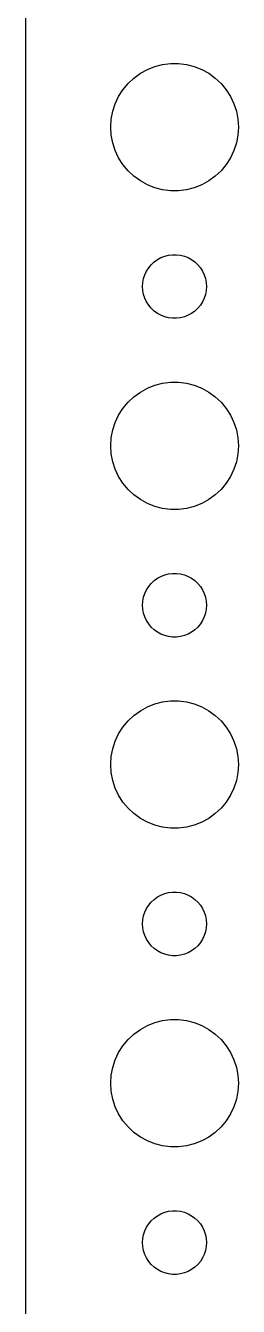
# Model space of a CAD drawing. Header units: metres. Extents: x -120 to 120, y -119 to 119.
# Drawn here: x -119.5 to -109.5, y -3 to 57.3 of the extents above; entities that cross this region are included whole.
import ezdxf

# ---------------------------------------------------------------- set-up
doc = ezdxf.new("R2010")
doc.units = ezdxf.units.M

msp = doc.modelspace()

# ---------------------------------------------------------------- linework, layer by layer
for p, q in [((-119.5, 114.5), (-119.5, -114.5)), ((-113.062, 55.4469), (-112.688, 55.4941)), ((-112.688, 55.4941), (-112.312, 55.4941)), ((-112.312, 55.4941), (-111.938, 55.4469)), ((-114.412, 54.8115), (-114.107, 55.033)), ((-114.107, 55.033), (-113.777, 55.2145)), ((-113.777, 55.2145), (-113.427, 55.3532)), ((-113.427, 55.3532), (-113.062, 55.4469)), ((-111.938, 55.4469), (-111.573, 55.3532)), ((-111.573, 55.3532), (-111.223, 55.2145)), ((-111.223, 55.2145), (-110.893, 55.033)), ((-110.893, 55.033), (-110.588, 54.8115)), ((-115.129, 53.9453), (-114.927, 54.2634)), ((-114.927, 54.2634), (-114.687, 54.5536)), ((-114.687, 54.5536), (-114.412, 54.8115)), ((-110.588, 54.8115), (-110.313, 54.5536)), ((-110.313, 54.5536), (-110.073, 54.2634)), ((-110.073, 54.2634), (-109.871, 53.9453)), ((-115.289, 53.6044), (-115.129, 53.9453)), ((-109.871, 53.9453), (-109.711, 53.6044)), ((-115.476, 52.876), (-115.406, 53.2461)), ((-115.406, 53.2461), (-115.289, 53.6044)), ((-109.711, 53.6044), (-109.594, 53.2461)), ((-109.594, 53.2461), (-109.524, 52.876)), ((-115.5, 52.5), (-115.476, 52.876)), ((-115.476, 52.124), (-115.5, 52.5)), ((-109.524, 52.876), (-109.5, 52.5)), ((-109.5, 52.5), (-109.524, 52.124)), ((-115.406, 51.7539), (-115.476, 52.124)), ((-109.524, 52.124), (-109.594, 51.7539)), ((-115.289, 51.3956), (-115.406, 51.7539)), ((-115.129, 51.0547), (-115.289, 51.3956)), ((-109.711, 51.3956), (-109.871, 51.0547)), ((-109.594, 51.7539), (-109.711, 51.3956)), ((-114.927, 50.7366), (-115.129, 51.0547)), ((-114.687, 50.4464), (-114.927, 50.7366)), ((-110.073, 50.7366), (-110.313, 50.4464)), ((-109.871, 51.0547), (-110.073, 50.7366)), ((-114.412, 50.1885), (-114.687, 50.4464)), ((-114.107, 49.967), (-114.412, 50.1885)), ((-110.588, 50.1885), (-110.893, 49.967)), ((-110.313, 50.4464), (-110.588, 50.1885)), ((-113.777, 49.7855), (-114.107, 49.967)), ((-113.427, 49.6468), (-113.777, 49.7855)), ((-113.062, 49.5531), (-113.427, 49.6468)), ((-112.688, 49.5059), (-113.062, 49.5531)), ((-112.312, 49.5059), (-112.688, 49.5059)), ((-111.938, 49.5531), (-112.312, 49.5059)), ((-111.573, 49.6468), (-111.938, 49.5531)), ((-111.223, 49.7855), (-111.573, 49.6468)), ((-110.893, 49.967), (-111.223, 49.7855)), ((-113.139, 46.3572), (-112.964, 46.4266)), ((-112.964, 46.4266), (-112.781, 46.4734)), ((-112.781, 46.4734), (-112.594, 46.497)), ((-112.594, 46.497), (-112.406, 46.497)), ((-112.406, 46.497), (-112.219, 46.4734)), ((-112.219, 46.4734), (-112.036, 46.4266)), ((-112.036, 46.4266), (-111.861, 46.3572)), ((-113.814, 45.7226), (-113.714, 45.8817)), ((-113.714, 45.8817), (-113.593, 46.0268)), ((-113.593, 46.0268), (-113.456, 46.1558)), ((-113.456, 46.1558), (-113.304, 46.2665)), ((-113.304, 46.2665), (-113.139, 46.3572)), ((-111.861, 46.3572), (-111.696, 46.2665)), ((-111.696, 46.2665), (-111.544, 46.1558)), ((-111.544, 46.1558), (-111.407, 46.0268)), ((-111.407, 46.0268), (-111.286, 45.8817)), ((-111.286, 45.8817), (-111.186, 45.7226)), ((-113.988, 45.188), (-113.953, 45.373)), ((-113.953, 45.373), (-113.895, 45.5522)), ((-113.895, 45.5522), (-113.814, 45.7226)), ((-111.186, 45.7226), (-111.105, 45.5522)), ((-111.105, 45.5522), (-111.047, 45.373)), ((-111.047, 45.373), (-111.012, 45.188)), ((-114, 45), (-113.988, 45.188)), ((-113.988, 44.812), (-114, 45)), ((-113.953, 44.627), (-113.988, 44.812)), ((-113.895, 44.4478), (-113.953, 44.627)), ((-111.047, 44.627), (-111.105, 44.4478)), ((-111.012, 44.812), (-111.047, 44.627)), ((-111.012, 45.188), (-111, 45)), ((-111, 45), (-111.012, 44.812)), ((-113.814, 44.2774), (-113.895, 44.4478)), ((-113.714, 44.1183), (-113.814, 44.2774)), ((-113.593, 43.9732), (-113.714, 44.1183)), ((-111.286, 44.1183), (-111.407, 43.9732)), ((-111.186, 44.2774), (-111.286, 44.1183)), ((-111.105, 44.4478), (-111.186, 44.2774)), ((-113.456, 43.8442), (-113.593, 43.9732)), ((-113.304, 43.7335), (-113.456, 43.8442)), ((-113.139, 43.6428), (-113.304, 43.7335)), ((-112.964, 43.5734), (-113.139, 43.6428)), ((-112.781, 43.5266), (-112.964, 43.5734)), ((-112.594, 43.503), (-112.781, 43.5266)), ((-112.406, 43.503), (-112.594, 43.503)), ((-112.219, 43.5266), (-112.406, 43.503)), ((-112.036, 43.5734), (-112.219, 43.5266)), ((-111.861, 43.6428), (-112.036, 43.5734)), ((-111.696, 43.7335), (-111.861, 43.6428)), ((-111.544, 43.8442), (-111.696, 43.7335)), ((-111.407, 43.9732), (-111.544, 43.8442)), ((-113.427, 40.3532), (-113.062, 40.4469)), ((-113.062, 40.4469), (-112.688, 40.4941)), ((-112.688, 40.4941), (-112.312, 40.4941)), ((-112.312, 40.4941), (-111.938, 40.4469)), ((-111.938, 40.4469), (-111.573, 40.3532)), ((-114.687, 39.5536), (-114.412, 39.8115)), ((-114.412, 39.8115), (-114.107, 40.033)), ((-114.107, 40.033), (-113.777, 40.2145)), ((-113.777, 40.2145), (-113.427, 40.3532)), ((-111.573, 40.3532), (-111.223, 40.2145)), ((-111.223, 40.2145), (-110.893, 40.033)), ((-110.893, 40.033), (-110.588, 39.8115)), ((-110.588, 39.8115), (-110.313, 39.5536)), ((-115.129, 38.9453), (-114.927, 39.2634)), ((-114.927, 39.2634), (-114.687, 39.5536)), ((-110.313, 39.5536), (-110.073, 39.2634)), ((-110.073, 39.2634), (-109.871, 38.9453)), ((-115.406, 38.2461), (-115.289, 38.6044)), ((-115.289, 38.6044), (-115.129, 38.9453)), ((-109.871, 38.9453), (-109.711, 38.6044)), ((-109.711, 38.6044), (-109.594, 38.2461)), ((-115.476, 37.876), (-115.406, 38.2461)), ((-109.594, 38.2461), (-109.524, 37.876)), ((-115.5, 37.5), (-115.476, 37.876)), ((-115.476, 37.124), (-115.5, 37.5)), ((-109.524, 37.876), (-109.5, 37.5)), ((-109.5, 37.5), (-109.524, 37.124)), ((-115.406, 36.7539), (-115.476, 37.124)), ((-109.524, 37.124), (-109.594, 36.7539)), ((-115.289, 36.3956), (-115.406, 36.7539)), ((-115.129, 36.0547), (-115.289, 36.3956)), ((-109.711, 36.3956), (-109.871, 36.0547)), ((-109.594, 36.7539), (-109.711, 36.3956)), ((-114.927, 35.7366), (-115.129, 36.0547)), ((-114.687, 35.4464), (-114.927, 35.7366)), ((-110.073, 35.7366), (-110.313, 35.4464)), ((-109.871, 36.0547), (-110.073, 35.7366)), ((-114.412, 35.1885), (-114.687, 35.4464)), ((-114.107, 34.967), (-114.412, 35.1885)), ((-113.777, 34.7855), (-114.107, 34.967)), ((-110.893, 34.967), (-111.223, 34.7855)), ((-110.588, 35.1885), (-110.893, 34.967)), ((-110.313, 35.4464), (-110.588, 35.1885)), ((-113.427, 34.6468), (-113.777, 34.7855)), ((-113.062, 34.5531), (-113.427, 34.6468)), ((-112.688, 34.5059), (-113.062, 34.5531)), ((-112.312, 34.5059), (-112.688, 34.5059)), ((-111.938, 34.5531), (-112.312, 34.5059)), ((-111.573, 34.6468), (-111.938, 34.5531)), ((-111.223, 34.7855), (-111.573, 34.6468)), ((-113.304, 31.2665), (-113.139, 31.3572)), ((-113.139, 31.3572), (-112.964, 31.4266)), ((-112.964, 31.4266), (-112.781, 31.4734)), ((-112.781, 31.4734), (-112.594, 31.497)), ((-112.594, 31.497), (-112.406, 31.497)), ((-112.406, 31.497), (-112.219, 31.4734)), ((-112.219, 31.4734), (-112.036, 31.4266)), ((-112.036, 31.4266), (-111.861, 31.3572)), ((-111.861, 31.3572), (-111.696, 31.2665)), ((-113.814, 30.7226), (-113.714, 30.8817)), ((-113.714, 30.8817), (-113.593, 31.0268)), ((-113.593, 31.0268), (-113.456, 31.1558)), ((-113.456, 31.1558), (-113.304, 31.2665)), ((-111.696, 31.2665), (-111.544, 31.1558)), ((-111.544, 31.1558), (-111.407, 31.0268)), ((-111.407, 31.0268), (-111.286, 30.8817)), ((-111.286, 30.8817), (-111.186, 30.7226)), ((-114, 30), (-113.988, 30.188)), ((-113.988, 30.188), (-113.953, 30.373)), ((-113.953, 30.373), (-113.895, 30.5522)), ((-113.895, 30.5522), (-113.814, 30.7226)), ((-111.186, 30.7226), (-111.105, 30.5522)), ((-111.105, 30.5522), (-111.047, 30.373)), ((-111.047, 30.373), (-111.012, 30.188)), ((-111.012, 30.188), (-111, 30)), ((-113.988, 29.812), (-114, 30)), ((-113.953, 29.627), (-113.988, 29.812)), ((-113.895, 29.4478), (-113.953, 29.627)), ((-111.047, 29.627), (-111.105, 29.4478)), ((-111.012, 29.812), (-111.047, 29.627)), ((-111, 30), (-111.012, 29.812)), ((-113.814, 29.2774), (-113.895, 29.4478)), ((-113.714, 29.1183), (-113.814, 29.2774)), ((-113.593, 28.9732), (-113.714, 29.1183)), ((-113.456, 28.8442), (-113.593, 28.9732)), ((-111.407, 28.9732), (-111.544, 28.8442)), ((-111.286, 29.1183), (-111.407, 28.9732)), ((-111.186, 29.2774), (-111.286, 29.1183)), ((-111.105, 29.4478), (-111.186, 29.2774)), ((-113.304, 28.7335), (-113.456, 28.8442)), ((-113.139, 28.6427), (-113.304, 28.7335)), ((-112.964, 28.5734), (-113.139, 28.6427)), ((-112.781, 28.5266), (-112.964, 28.5734)), ((-112.594, 28.503), (-112.781, 28.5266)), ((-112.406, 28.503), (-112.594, 28.503)), ((-112.219, 28.5266), (-112.406, 28.503)), ((-112.036, 28.5734), (-112.219, 28.5266)), ((-111.861, 28.6427), (-112.036, 28.5734)), ((-111.696, 28.7335), (-111.861, 28.6427)), ((-111.544, 28.8442), (-111.696, 28.7335)), ((-113.777, 25.2145), (-113.427, 25.3532)), ((-113.427, 25.3532), (-113.062, 25.4469)), ((-113.062, 25.4469), (-112.688, 25.4941)), ((-112.688, 25.4941), (-112.312, 25.4941)), ((-112.312, 25.4941), (-111.938, 25.4469)), ((-111.938, 25.4469), (-111.573, 25.3532)), ((-111.573, 25.3532), (-111.223, 25.2145)), ((-114.687, 24.5536), (-114.412, 24.8115)), ((-114.412, 24.8115), (-114.107, 25.033)), ((-114.107, 25.033), (-113.777, 25.2145)), ((-111.223, 25.2145), (-110.893, 25.033)), ((-110.893, 25.033), (-110.588, 24.8115)), ((-110.588, 24.8115), (-110.313, 24.5536)), ((-115.129, 23.9453), (-114.927, 24.2634)), ((-114.927, 24.2634), (-114.687, 24.5536)), ((-110.313, 24.5536), (-110.073, 24.2634)), ((-110.073, 24.2634), (-109.871, 23.9453)), ((-115.406, 23.2461), (-115.289, 23.6044)), ((-115.289, 23.6044), (-115.129, 23.9453)), ((-109.871, 23.9453), (-109.711, 23.6044)), ((-109.711, 23.6044), (-109.594, 23.2461)), ((-115.476, 22.876), (-115.406, 23.2461)), ((-109.594, 23.2461), (-109.524, 22.876)), ((-115.5, 22.5), (-115.476, 22.876)), ((-115.476, 22.124), (-115.5, 22.5)), ((-109.524, 22.876), (-109.5, 22.5)), ((-109.5, 22.5), (-109.524, 22.124)), ((-115.406, 21.7539), (-115.476, 22.124)), ((-115.289, 21.3956), (-115.406, 21.7539)), ((-109.594, 21.7539), (-109.711, 21.3956)), ((-109.524, 22.124), (-109.594, 21.7539)), ((-115.129, 21.0547), (-115.289, 21.3956)), ((-109.711, 21.3956), (-109.871, 21.0547)), ((-114.927, 20.7366), (-115.129, 21.0547)), ((-114.687, 20.4464), (-114.927, 20.7366)), ((-110.073, 20.7366), (-110.313, 20.4464)), ((-109.871, 21.0547), (-110.073, 20.7366)), ((-114.412, 20.1884), (-114.687, 20.4464)), ((-114.107, 19.967), (-114.412, 20.1884)), ((-113.777, 19.7855), (-114.107, 19.967)), ((-110.893, 19.967), (-111.223, 19.7855)), ((-110.588, 20.1884), (-110.893, 19.967)), ((-110.313, 20.4464), (-110.588, 20.1884)), ((-113.427, 19.6468), (-113.777, 19.7855)), ((-113.062, 19.5531), (-113.427, 19.6468)), ((-112.688, 19.5059), (-113.062, 19.5531)), ((-112.312, 19.5059), (-112.688, 19.5059)), ((-111.938, 19.5531), (-112.312, 19.5059)), ((-111.573, 19.6468), (-111.938, 19.5531)), ((-111.223, 19.7855), (-111.573, 19.6468)), ((-113.304, 16.2665), (-113.139, 16.3572)), ((-113.139, 16.3572), (-112.964, 16.4266)), ((-112.964, 16.4266), (-112.781, 16.4734)), ((-112.781, 16.4734), (-112.594, 16.497)), ((-112.594, 16.497), (-112.406, 16.497)), ((-112.406, 16.497), (-112.219, 16.4734)), ((-112.219, 16.4734), (-112.036, 16.4266)), ((-112.036, 16.4266), (-111.861, 16.3572)), ((-111.861, 16.3572), (-111.696, 16.2665)), ((-113.895, 15.5522), (-113.814, 15.7226)), ((-113.814, 15.7226), (-113.714, 15.8817)), ((-113.714, 15.8817), (-113.593, 16.0268)), ((-113.593, 16.0268), (-113.456, 16.1558)), ((-113.456, 16.1558), (-113.304, 16.2665)), ((-111.696, 16.2665), (-111.544, 16.1558)), ((-111.544, 16.1558), (-111.407, 16.0268)), ((-111.407, 16.0268), (-111.286, 15.8817)), ((-111.286, 15.8817), (-111.186, 15.7226)), ((-111.186, 15.7226), (-111.105, 15.5522)), ((-114, 15), (-113.988, 15.188)), ((-113.988, 15.188), (-113.953, 15.373)), ((-113.953, 15.373), (-113.895, 15.5522)), ((-111.105, 15.5522), (-111.047, 15.373)), ((-111.047, 15.373), (-111.012, 15.188)), ((-111.012, 15.188), (-111, 15)), ((-113.988, 14.812), (-114, 15)), ((-113.953, 14.627), (-113.988, 14.812)), ((-113.895, 14.4478), (-113.953, 14.627)), ((-111.047, 14.627), (-111.105, 14.4478)), ((-111.012, 14.812), (-111.047, 14.627)), ((-111, 15), (-111.012, 14.812)), ((-113.814, 14.2774), (-113.895, 14.4478)), ((-113.714, 14.1183), (-113.814, 14.2774)), ((-113.593, 13.9732), (-113.714, 14.1183)), ((-113.456, 13.8442), (-113.593, 13.9732)), ((-111.407, 13.9732), (-111.544, 13.8442)), ((-111.286, 14.1183), (-111.407, 13.9732)), ((-111.186, 14.2774), (-111.286, 14.1183)), ((-111.105, 14.4478), (-111.186, 14.2774)), ((-113.304, 13.7335), (-113.456, 13.8442)), ((-113.139, 13.6427), (-113.304, 13.7335)), ((-112.964, 13.5734), (-113.139, 13.6427)), ((-112.781, 13.5266), (-112.964, 13.5734)), ((-112.594, 13.5029), (-112.781, 13.5266)), ((-112.406, 13.5029), (-112.594, 13.5029)), ((-112.219, 13.5266), (-112.406, 13.5029)), ((-112.036, 13.5734), (-112.219, 13.5266)), ((-111.861, 13.6427), (-112.036, 13.5734)), ((-111.696, 13.7335), (-111.861, 13.6427)), ((-111.544, 13.8442), (-111.696, 13.7335)), ((-113.777, 10.2145), (-113.427, 10.3532)), ((-113.427, 10.3532), (-113.062, 10.4469)), ((-113.062, 10.4469), (-112.688, 10.4941)), ((-112.688, 10.4941), (-112.312, 10.4941)), ((-112.312, 10.4941), (-111.938, 10.4469)), ((-111.938, 10.4469), (-111.573, 10.3532)), ((-111.573, 10.3532), (-111.223, 10.2145)), ((-114.687, 9.55363), (-114.412, 9.81154)), ((-114.412, 9.81154), (-114.107, 10.033)), ((-114.107, 10.033), (-113.777, 10.2145)), ((-111.223, 10.2145), (-110.893, 10.033)), ((-110.893, 10.033), (-110.588, 9.81154)), ((-110.588, 9.81154), (-110.313, 9.55363)), ((-115.129, 8.94525), (-114.927, 9.26335)), ((-114.927, 9.26335), (-114.687, 9.55363)), ((-110.313, 9.55363), (-110.073, 9.26335)), ((-110.073, 9.26335), (-109.871, 8.94525)), ((-115.406, 8.24606), (-115.289, 8.60437)), ((-115.289, 8.60437), (-115.129, 8.94525)), ((-109.871, 8.94525), (-109.711, 8.60437)), ((-109.711, 8.60437), (-109.594, 8.24606)), ((-115.5, 7.5), (-115.476, 7.87599)), ((-115.476, 7.87599), (-115.406, 8.24606)), ((-109.594, 8.24606), (-109.524, 7.87599)), ((-109.524, 7.87599), (-109.5, 7.5)), ((-115.476, 7.12399), (-115.5, 7.5)), ((-109.5, 7.5), (-109.524, 7.12399)), ((-115.406, 6.75392), (-115.476, 7.12399)), ((-115.289, 6.39561), (-115.406, 6.75392)), ((-109.594, 6.75392), (-109.711, 6.39561)), ((-109.524, 7.12399), (-109.594, 6.75392)), ((-115.129, 6.05473), (-115.289, 6.39561)), ((-114.927, 5.73663), (-115.129, 6.05473)), ((-109.871, 6.05473), (-110.073, 5.73663)), ((-109.711, 6.39561), (-109.871, 6.05473)), ((-114.687, 5.44635), (-114.927, 5.73663)), ((-114.412, 5.18845), (-114.687, 5.44635)), ((-110.313, 5.44635), (-110.588, 5.18845)), ((-110.073, 5.73663), (-110.313, 5.44635)), ((-114.107, 4.96701), (-114.412, 5.18845)), ((-113.777, 4.78551), (-114.107, 4.96701)), ((-110.893, 4.96701), (-111.223, 4.78551)), ((-110.588, 5.18845), (-110.893, 4.96701)), ((-113.427, 4.64682), (-113.777, 4.78551)), ((-113.062, 4.55313), (-113.427, 4.64682)), ((-112.688, 4.50591), (-113.062, 4.55313)), ((-112.312, 4.50591), (-112.688, 4.50591)), ((-111.938, 4.55313), (-112.312, 4.50591)), ((-111.573, 4.64682), (-111.938, 4.55313)), ((-111.223, 4.78551), (-111.573, 4.64682)), ((-113.456, 1.15576), (-113.304, 1.26648)), ((-113.304, 1.26648), (-113.139, 1.35724)), ((-113.139, 1.35724), (-112.964, 1.42657)), ((-112.964, 1.42657), (-112.781, 1.47342)), ((-112.781, 1.47342), (-112.594, 1.49704)), ((-112.594, 1.49704), (-112.406, 1.49704)), ((-112.406, 1.49704), (-112.219, 1.47342)), ((-112.219, 1.47342), (-112.036, 1.42657)), ((-112.036, 1.42657), (-111.861, 1.35724)), ((-111.861, 1.35724), (-111.696, 1.26648)), ((-111.696, 1.26648), (-111.544, 1.15576)), ((-113.895, 0.55219), (-113.814, 0.72263)), ((-113.814, 0.72263), (-113.714, 0.88167)), ((-113.714, 0.88167), (-113.593, 1.02681)), ((-113.593, 1.02681), (-113.456, 1.15576)), ((-111.544, 1.15576), (-111.407, 1.02681)), ((-111.407, 1.02681), (-111.286, 0.88167)), ((-111.286, 0.88167), (-111.186, 0.72263)), ((-111.186, 0.72263), (-111.105, 0.55219)), ((-114, 0), (-113.988, 0.18799)), ((-113.988, -0.18799), (-114, 0)), ((-113.988, 0.18799), (-113.953, 0.37303)), ((-113.953, 0.37303), (-113.895, 0.55219)), ((-111.105, 0.55219), (-111.047, 0.37303)), ((-111.047, 0.37303), (-111.012, 0.18799)), ((-111.012, 0.18799), (-111, 0)), ((-111, 0), (-111.012, -0.18799)), ((-113.953, -0.37303), (-113.988, -0.18799)), ((-113.895, -0.55219), (-113.953, -0.37303)), ((-113.814, -0.72263), (-113.895, -0.55219)), ((-111.105, -0.55219), (-111.186, -0.72263)), ((-111.047, -0.37303), (-111.105, -0.55219)), ((-111.012, -0.18799), (-111.047, -0.37303)), ((-113.714, -0.88167), (-113.814, -0.72263)), ((-113.593, -1.02681), (-113.714, -0.88167)), ((-113.456, -1.15576), (-113.593, -1.02681)), ((-113.304, -1.26648), (-113.456, -1.15576)), ((-111.544, -1.15576), (-111.696, -1.26648)), ((-111.407, -1.02681), (-111.544, -1.15576)), ((-111.286, -0.88167), (-111.407, -1.02681)), ((-111.186, -0.72263), (-111.286, -0.88167)), ((-113.139, -1.35724), (-113.304, -1.26648)), ((-112.964, -1.42657), (-113.139, -1.35724)), ((-112.781, -1.47342), (-112.964, -1.42657)), ((-112.594, -1.49704), (-112.781, -1.47342)), ((-112.406, -1.49704), (-112.594, -1.49704)), ((-112.219, -1.47342), (-112.406, -1.49704)), ((-112.036, -1.42657), (-112.219, -1.47342)), ((-111.861, -1.35724), (-112.036, -1.42657)), ((-111.696, -1.26648), (-111.861, -1.35724))]:
    msp.add_line(p, q)

doc.saveas('drawing.dxf')
